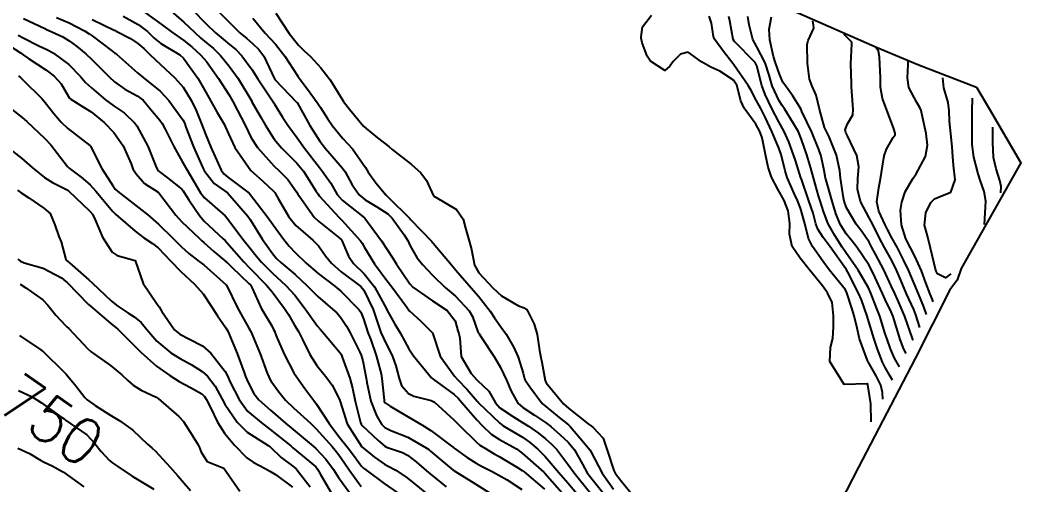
# Model space of a CAD drawing. Header units: metres. Extents: x 318500 to 325275, y 7408834 to 7428799.
# Drawn here: x 322152.8 to 322240.2, y 7416835.7 to 7416876.2 of the extents above; entities that cross this region are included whole.
import ezdxf
from ezdxf.enums import TextEntityAlignment as Align

# ---------------------------------------------------------------- set-up
doc = ezdxf.new("R2010")
doc.units = ezdxf.units.M
doc.header["$MEASUREMENT"] = 0
for name, color, linetype in [('Area', 45, 'Continuous'), ('Cotas', 45, 'Continuous'), ('Curvas de Nivel 1m', 11, 'Continuous'), ('Curvas de Nivel 5m', 15, 'Continuous')]:
    doc.layers.add(name, color=color, linetype=linetype)
doc.styles.add('Style-STANDARD', font='STANDARD.shx')

msp = doc.modelspace()

# ---------------------------------------------------------------- linework, layer by layer
at = {"layer": 'Area'}
msp.add_lwpolyline([(322220.32, 7416877.043), (322227.604, 7416873.857), (322231.172, 7416872.372), (322236.284, 7416870.372), (322237.409, 7416868.473), (322240.163, 7416863.77), (322234.95, 7416854.562), (322234.609, 7416853.525), (322233.953, 7416852.698), (322230.919, 7416846.714), (322225.979, 7416837.205), (322222.31, 7416830.083)], dxfattribs=at)
at = {"layer": 'Curvas de Nivel 1m', "flags": 128}
for points, elevation in [([(322163.271, 7416877.249), (322165.14, 7416875.881), (322166.067, 7416875.211), (322167.123, 7416874.463), (322167.833, 7416873.905), (322168.61, 7416873.178), (322169.102, 7416872.617), (322170.154, 7416871.154), (322171.059, 7416869.74), (322171.406, 7416869.136), (322171.824, 7416868.35), (322172.445, 7416867.126), (322173.013, 7416865.97), (322173.568, 7416865.111), (322174.977, 7416863.53), (322175.451, 7416863.083), (322176.203, 7416862.312), (322176.952, 7416861.262), (322177.084, 7416861.059), (322177.386, 7416860.613), (322178.511, 7416859.044), (322178.914, 7416858.646), (322180.657, 7416857.25), (322180.891, 7416857.057), (322180.925, 7416857.009), (322181.501, 7416855.626), (322181.936, 7416854.994), (322182.857, 7416854.089), (322183.766, 7416852.971), (322184.811, 7416851.028), (322184.842, 7416850.96), (322185.541, 7416849.692), (322185.995, 7416848.942), (322186.769, 7416847.544), (322187.164, 7416846.924), (322188.732, 7416845.024), (322188.87, 7416844.899), (322190.717, 7416843.546), (322191.069, 7416843.23), (322191.378, 7416842.87), (322192.687, 7416841.346), (322193.146, 7416840.843), (322193.937, 7416840.099), (322194.668, 7416839.619), (322196.154, 7416838.805), (322196.655, 7416838.446), (322198.548, 7416836.771), (322198.629, 7416836.686), (322200.343, 7416834.744)], 736), ([(322167.818, 7416877.19), (322169.14, 7416875.855), (322169.874, 7416875.163), (322170.548, 7416874.58), (322171.12, 7416874.103), (322171.653, 7416873.672), (322172.201, 7416873.129), (322173.092, 7416871.902), (322173.596, 7416871.112), (322174.701, 7416869.449), (322174.937, 7416869.092), (322174.979, 7416869.021), (322175.048, 7416868.901), (322175.738, 7416867.781), (322176.211, 7416867.072), (322177.013, 7416865.952), (322177.67, 7416865.053), (322178.975, 7416863.363), (322179.232, 7416863.036), (322179.942, 7416862.008), (322180.52, 7416861.016), (322180.943, 7416860.53), (322182.895, 7416858.98), (322182.92, 7416858.955), (322184.374, 7416856.965), (322184.883, 7416856.22), (322185.373, 7416855.45), (322185.68, 7416854.948), (322186.844, 7416853.211), (322187.117, 7416852.926), (322188.823, 7416851.736), (322190.116, 7416850.887), (322190.801, 7416849.975), (322191.042, 7416849.126), (322191.117, 7416848.875), (322191.195, 7416848.462), (322191.332, 7416846.871), (322192.205, 7416845.391), (322192.685, 7416844.851), (322192.704, 7416844.825), (322192.73, 7416844.806), (322193.744, 7416843.859), (322194.328, 7416842.826), (322194.704, 7416842.388), (322195.88, 7416841.62), (322196.685, 7416841.127), (322197.209, 7416840.792), (322198.075, 7416840.18), (322198.669, 7416839.692), (322199.163, 7416839.261), (322199.681, 7416838.755), (322200.641, 7416837.49), (322201.171, 7416836.735), (322202.603, 7416834.934)], 734), ([(322169.984, 7416877.162), (322171.143, 7416875.994), (322172.008, 7416875.137), (322172.622, 7416874.622), (322173.121, 7416874.197), (322173.671, 7416873.667), (322174.099, 7416873.105), (322175.045, 7416871.126), (322175.066, 7416871.09), (322175.08, 7416871.069), (322176.999, 7416869.061), (322177.024, 7416869.035), (322177.049, 7416868.985), (322178.133, 7416867.049), (322179.009, 7416865.667), (322179.501, 7416865.032), (322180.975, 7416863.324), (322181.194, 7416863.007), (322181.817, 7416861.856), (322182.428, 7416860.988), (322182.944, 7416860.558), (322183.957, 7416859.948), (322184.926, 7416859.327), (322185.312, 7416858.954), (322186.341, 7416857.495), (322186.689, 7416856.933), (322186.759, 7416856.802), (322186.886, 7416856.541), (322187.464, 7416855.509), (322187.961, 7416854.914), (322188.856, 7416853.946), (322189.934, 7416852.889), (322190.829, 7416852.134), (322192.032, 7416850.862), (322192.307, 7416850.359), (322192.792, 7416849.024), (322192.847, 7416848.906), (322192.881, 7416848.849), (322193.105, 7416848.526), (322194.222, 7416846.828), (322194.747, 7416845.925), (322195.269, 7416844.815), (322195.68, 7416843.851), (322196.255, 7416842.805), (322196.704, 7416842.415), (322197.713, 7416841.767), (322198.685, 7416841.113), (322199.141, 7416840.763), (322199.973, 7416840.05), (322200.667, 7416839.405), (322201.202, 7416838.735), (322201.896, 7416837.473), (322202.316, 7416836.723), (322202.624, 7416836.299), (322203.924, 7416834.7)], 733), ([(322175.156, 7416876.846), (322176.319, 7416875.078), (322177.12, 7416874.062), (322177.621, 7416873.568), (322178.172, 7416873.054), (322179.096, 7416872.08), (322179.902, 7416871.028), (322181.052, 7416869.148), (322181.142, 7416869.009), (322181.575, 7416868.475), (322182.812, 7416866.992), (322183.027, 7416866.782), (322184.021, 7416865.969), (322185.004, 7416865.195), (322185.302, 7416864.955), (322186.98, 7416863.627), (322187.793, 7416862.922), (322188.291, 7416862.244), (322188.919, 7416860.9), (322188.949, 7416860.862), (322189.044, 7416860.803), (322190.932, 7416859.713), (322191.495, 7416858.871), (322191.69, 7416858.087), (322192.06, 7416856.862), (322192.226, 7416856.203), (322192.477, 7416854.856), (322192.86, 7416854.178), (322194.111, 7416852.831), (322194.83, 7416852.178), (322196.322, 7416851.3), (322196.815, 7416851.137), (322197.025, 7416851.009), (322197.154, 7416850.795), (322197.706, 7416849.689), (322197.964, 7416848.782), (322198.152, 7416847.397), (322198.286, 7416846.777), (322198.369, 7416846.389), (322198.643, 7416844.771), (322198.737, 7416844.578), (322200.262, 7416842.747), (322200.704, 7416842.335), (322202.413, 7416840.994), (322202.681, 7416840.802), (322202.818, 7416840.718), (322203.722, 7416839.756), (322204.055, 7416838.699), (322204.634, 7416836.934), (322204.764, 7416836.688), (322205.24, 7416836.062), (322206.375, 7416834.663)], 731), ([(322156.015, 7416876.479), (322157.14, 7416875.989), (322158.475, 7416875.31), (322158.876, 7416875.053), (322159.126, 7416874.86), (322160.811, 7416873.585), (322161.111, 7416873.363), (322161.164, 7416873.332), (322161.245, 7416873.278), (322163.086, 7416871.649), (322163.572, 7416871.243), (322165.062, 7416870.023), (322165.823, 7416869.212), (322167.033, 7416867.544), (322167.155, 7416867.322), (322167.205, 7416867.197), (322167.313, 7416866.908), (322167.986, 7416865.185), (322168.8, 7416863.345), (322168.881, 7416863.171), (322168.914, 7416863.115), (322168.968, 7416863.017), (322169.78, 7416861.979), (322170.95, 7416861.152), (322171.147, 7416860.938), (322172.72, 7416859.122), (322172.916, 7416858.845), (322174.007, 7416857.103), (322174.366, 7416856.579), (322174.878, 7416855.859), (322175.221, 7416855.432), (322175.591, 7416855.079), (322176.854, 7416854.025), (322177.893, 7416853.049), (322178.826, 7416852.107), (322180.086, 7416851.021), (322180.476, 7416850.684), (322180.803, 7416850.318), (322181.32, 7416849.527), (322181.602, 7416848.998), (322182.497, 7416847.251), (322182.613, 7416846.982), (322182.753, 7416846.5), (322183.051, 7416844.977), (322183.109, 7416844.594), (322183.45, 7416842.973), (322183.947, 7416841.712), (322184.36, 7416840.963), (322184.676, 7416840.664), (322185.199, 7416840.425), (322186.663, 7416839.827), (322188.28, 7416838.906), (322188.496, 7416838.75), (322188.647, 7416838.622), (322189.58, 7416837.831), (322190.631, 7416836.964), (322190.677, 7416836.926), (322190.759, 7416836.878), (322192.613, 7416835.73), (322194.023, 7416834.829)], 739), ([(322159.145, 7416876.279), (322161.046, 7416875.366), (322161.131, 7416875.329), (322161.237, 7416875.278), (322162.488, 7416874.624), (322163.12, 7416874.211), (322163.627, 7416873.754), (322164.16, 7416873.234), (322165.097, 7416872.359), (322166.353, 7416871.207), (322167.068, 7416870.375), (322167.789, 7416869.189), (322168.2, 7416868.341), (322168.661, 7416867.176), (322169.017, 7416866.276), (322169.481, 7416865.163), (322169.849, 7416864.295), (322170.386, 7416863.149), (322170.631, 7416862.81), (322170.964, 7416862.534), (322172.817, 7416861.121), (322172.948, 7416860.99), (322174.398, 7416859.098), (322174.909, 7416858.38), (322175.853, 7416857.076), (322176.329, 7416856.513), (322176.879, 7416855.936), (322177.78, 7416855.051), (322178.856, 7416854.117), (322180.306, 7416853.018), (322180.834, 7416852.577), (322182.405, 7416850.986), (322182.575, 7416850.75), (322182.802, 7416850.161), (322183.186, 7416848.976), (322183.432, 7416848.322), (322183.918, 7416846.968), (322184.347, 7416845.353), (322184.411, 7416844.963), (322184.595, 7416843.077), (322184.621, 7416842.961), (322184.708, 7416842.826), (322185.117, 7416842.54), (322186.69, 7416841.601), (322187.902, 7416840.912), (322188.673, 7416840.427), (322190.463, 7416839.072), (322190.651, 7416838.924), (322190.712, 7416838.879), (322191.849, 7416838.068), (322192.637, 7416837.554), (322193.091, 7416837.298), (322194.028, 7416836.829), (322194.625, 7416836.514), (322195.332, 7416836.1), (322196.607, 7416835.277)], 738), ([(322161.826, 7416876.593), (322163.139, 7416875.867), (322163.956, 7416875.238), (322164.556, 7416874.66), (322165.12, 7416874.2), (322166.771, 7416873.203), (322167.106, 7416872.91), (322168.341, 7416871.181), (322169.061, 7416869.936), (322169.471, 7416869.164), (322170.046, 7416868.161), (322170.644, 7416867.146), (322171.018, 7416866.321), (322171.59, 7416865.134), (322172.97, 7416863.12), (322174.027, 7416862.17), (322174.952, 7416861.315), (322175.061, 7416861.199), (322175.14, 7416861.087), (322175.369, 7416860.658), (322176.293, 7416859.069), (322176.909, 7416858.31), (322178.376, 7416857.045), (322178.885, 7416856.533), (322179.503, 7416855.658), (322179.998, 7416855.023), (322180.859, 7416854.27), (322182.582, 7416852.984), (322182.835, 7416852.676), (322183.643, 7416850.972), (322184.084, 7416849.68), (322184.321, 7416848.965), (322184.775, 7416847.984), (322185.306, 7416846.952), (322185.638, 7416846.056), (322185.911, 7416844.942), (322186.127, 7416844.342), (322186.717, 7416843.65), (322187.205, 7416843.413), (322188.711, 7416843.044), (322189.002, 7416842.897), (322190.687, 7416841.34), (322191.156, 7416840.873), (322192.658, 7416839.398), (322192.959, 7416839.15), (322193.441, 7416838.838), (322194.216, 7416838.389), (322194.65, 7416838.141), (322196.244, 7416837.196), (322196.632, 7416836.938), (322196.817, 7416836.797), (322198.608, 7416835.281)], 737), ([(322173.149, 7416876.41), (322174.238, 7416875.103), (322174.668, 7416874.64), (322175.121, 7416874.144), (322175.927, 7416873.082), (322177.084, 7416871.352), (322177.278, 7416871.067), (322177.91, 7416870.215), (322178.76, 7416869.043), (322179.046, 7416868.622), (322179.667, 7416867.661), (322180.089, 7416867.024), (322181.013, 7416865.907), (322181.838, 7416864.997), (322182.976, 7416863.369), (322183.221, 7416862.977), (322183.891, 7416862.04), (322184.778, 7416860.962), (322184.947, 7416860.787), (322186.833, 7416858.931), (322186.919, 7416858.842), (322188.769, 7416856.902), (322188.826, 7416856.837), (322188.889, 7416856.76), (322190.476, 7416854.884), (322190.863, 7416854.422), (322192.195, 7416852.86), (322192.829, 7416852.131), (322193.861, 7416850.834), (322194.241, 7416850.265), (322194.796, 7416849.451), (322195.245, 7416848.815), (322195.907, 7416847.674), (322196.311, 7416846.804), (322196.746, 7416845.423), (322196.859, 7416844.916), (322196.909, 7416844.797), (322197.302, 7416844.221), (322198.404, 7416842.775), (322198.706, 7416842.497), (322199.887, 7416841.557), (322200.683, 7416840.912), (322200.864, 7416840.738), (322202.008, 7416839.385), (322202.543, 7416838.721), (322202.657, 7416838.532), (322203.615, 7416836.705), (322204.609, 7416835.305)], 732), ([(322227.09, 7416841.18), (322227.066, 7416842.745), (322226.812, 7416844.399), (322226.792, 7416844.451), (322226.741, 7416844.493), (322224.74, 7416844.43), (322223.495, 7416846.443), (322223.555, 7416847.666), (322223.751, 7416848.44), (322223.804, 7416849.441), (322223.81, 7416850.44), (322223.681, 7416851.592), (322223.296, 7416852.445), (322222.849, 7416853.047), (322221.672, 7416854.468), (322220.885, 7416855.46), (322220.209, 7416856.49), (322219.976, 7416857.559), (322219.996, 7416858.494), (322219.839, 7416859.594), (322219.489, 7416860.502), (322218.965, 7416861.489), (322218.402, 7416862.516), (322218.098, 7416863.41), (322217.868, 7416864.521), (322217.571, 7416865.976), (322217.377, 7416866.527), (322217.039, 7416867.153), (322216.019, 7416868.546), (322215.711, 7416869.195), (322215.36, 7416870.556), (322215.086, 7416870.991), (322213.896, 7416871.78), (322213.103, 7416872.13), (322212.285, 7416872.598), (322211.122, 7416873.429), (322210.459, 7416873.281), (322209.819, 7416872.629), (322209.522, 7416872.215), (322209.098, 7416871.855), (322207.849, 7416872.659), (322207.544, 7416873.091), (322207.126, 7416874.244), (322207.026, 7416874.671), (322207.016, 7416874.787), (322207.145, 7416875.665), (322207.915, 7416876.659)], 731), ([(322228.1, 7416843.14), (322228.093, 7416843.742), (322227.94, 7416844.382), (322227.543, 7416845.183), (322226.826, 7416846.399), (322226.762, 7416846.529), (322226.087, 7416848.411), (322225.875, 7416849.343), (322225.607, 7416850.418), (322225.423, 7416851.018), (322224.984, 7416852.428), (322224.844, 7416852.704), (322223.421, 7416854.444), (322222.881, 7416855.202), (322221.977, 7416856.464), (322221.621, 7416857.184), (322221.317, 7416858.474), (322220.94, 7416859.819), (322220.658, 7416860.484), (322220.4, 7416861.047), (322219.769, 7416862.498), (322219.578, 7416863.093), (322219.228, 7416864.507), (322219.01, 7416865.158), (322218.427, 7416866.516), (322217.867, 7416867.703), (322217.461, 7416868.526), (322217.067, 7416869.257), (322216.62, 7416870.081), (322216.372, 7416870.541), (322215.107, 7416872.348), (322214.934, 7416872.563), (322214.211, 7416873.486), (322213.44, 7416874.586), (322213.351, 7416874.796), (322213.154, 7416875.98), (322212.96, 7416876.592)], 732), ([(322228.96, 7416844.8), (322228.748, 7416845.155), (322228.307, 7416845.928), (322228.081, 7416846.38), (322227.654, 7416847.51), (322227.36, 7416848.391), (322226.817, 7416850.205), (322226.755, 7416850.401), (322226.239, 7416851.814), (322225.989, 7416852.413), (322225.045, 7416854.249), (322224.94, 7416854.429), (322224.872, 7416854.534), (322223.509, 7416856.444), (322222.908, 7416857.257), (322222.435, 7416857.977), (322222.27, 7416858.46), (322222.019, 7416859.379), (322221.662, 7416860.469), (322220.98, 7416862.453), (322220.969, 7416862.48), (322220.48, 7416863.972), (322220.313, 7416864.49), (322219.903, 7416865.61), (322219.51, 7416866.503), (322219.043, 7416867.366), (322218.43, 7416868.516), (322217.842, 7416869.753), (322217.554, 7416870.525), (322217.106, 7416872.259), (322216.984, 7416872.532), (322215.138, 7416874.413), (322215.058, 7416874.561), (322214.763, 7416876.173), (322214.677, 7416876.567)], 733), ([(322229.56, 7416845.96), (322229.131, 7416846.732), (322228.778, 7416847.541), (322228.477, 7416848.375), (322228.328, 7416848.846), (322227.845, 7416850.385), (322227.566, 7416851.128), (322227.063, 7416852.397), (322226.847, 7416852.88), (322225.964, 7416854.414), (322224.893, 7416855.963), (322224.561, 7416856.433), (322223.917, 7416857.432), (322223.355, 7416858.446), (322222.936, 7416859.528), (322222.648, 7416860.455), (322222.507, 7416860.907), (322222.065, 7416862.464), (322221.839, 7416863.317), (322221.486, 7416864.473), (322221.02, 7416865.832), (322220.743, 7416866.484), (322220.327, 7416867.205), (322219.533, 7416868.503), (322219.34, 7416868.783), (322219.067, 7416869.204), (322218.446, 7416870.516), (322218.181, 7416871.432), (322217.843, 7416872.523), (322217.131, 7416873.899), (322216.782, 7416874.535), (322216.444, 7416875.832), (322216.348, 7416876.542)], 734), ([(322230.76, 7416848.29), (322230.749, 7416848.31), (322230.735, 7416848.351), (322230.705, 7416848.437), (322230.017, 7416850.358), (322229.411, 7416851.787), (322229.146, 7416852.367), (322228.85, 7416853.047), (322228.224, 7416854.38), (322227.47, 7416855.813), (322227.148, 7416856.396), (322227.063, 7416856.559), (322226.905, 7416856.866), (322226.285, 7416857.781), (322225.792, 7416858.417), (322224.941, 7416859.858), (322224.732, 7416860.432), (322224.666, 7416860.721), (322224.429, 7416862.436), (322224.351, 7416863.072), (322224.077, 7416864.439), (322223.415, 7416866.055), (322223.223, 7416866.448), (322223.036, 7416866.874), (322222.581, 7416868.457), (322222.291, 7416869.68), (322221.956, 7416870.467), (322221.71, 7416871.091), (322221.537, 7416872.474), (322221.505, 7416874.104), (322221.605, 7416874.473), (322222.079, 7416875.538), (322222.042, 7416876.026), (322221.94, 7416876.16)], 736), ([(322152.669, 7416874.93), (322153.123, 7416874.688), (322154.493, 7416873.99), (322155.114, 7416873.716), (322155.357, 7416873.6), (322155.769, 7416873.35), (322157.096, 7416872.365), (322158.112, 7416871.315), (322158.554, 7416870.79), (322159.065, 7416870.329), (322160.29, 7416869.288), (322161.044, 7416868.717), (322161.912, 7416868.14), (322162.848, 7416867.253), (322163.026, 7416867.002), (322163.993, 7416865.235), (322164.7, 7416863.498), (322164.797, 7416863.223), (322164.867, 7416863.12), (322164.968, 7416863.037), (322165.708, 7416862.467), (322166.953, 7416861.471), (322167.076, 7416861.323), (322167.158, 7416861.197), (322167.575, 7416860.556), (322168.486, 7416859.177), (322168.913, 7416858.699), (322170.561, 7416857.145), (322170.735, 7416856.989), (322170.887, 7416856.829), (322172.366, 7416855.125), (322172.862, 7416854.61), (322174.346, 7416853.097), (322174.832, 7416852.526), (322175.908, 7416851.074), (322176.265, 7416850.528), (322176.796, 7416849.619), (322177.12, 7416849.057), (322177.471, 7416848.361), (322178.128, 7416847.046), (322178.746, 7416846.096), (322179.601, 7416845.027), (322180.067, 7416844.364), (322180.711, 7416843.128), (322180.743, 7416843.042), (322180.747, 7416843.009), (322180.761, 7416842.958), (322181.383, 7416840.999), (322182.65, 7416839.002), (322182.672, 7416838.98), (322183.754, 7416838.082), (322184.635, 7416837.471), (322184.969, 7416837.29), (322185.632, 7416836.945), (322186.62, 7416836.275), (322188.286, 7416834.905)], 741), ([(322231.34, 7416849.41), (322231.002, 7416850.527), (322230.826, 7416850.965), (322230.19, 7416852.357), (322229.686, 7416853.534), (322229.324, 7416854.365), (322228.883, 7416855.25), (322228.268, 7416856.379), (322227.8, 7416857.277), (322227.25, 7416858.395), (322226.929, 7416858.971), (322226.161, 7416860.412), (322225.912, 7416861.469), (322225.941, 7416862.416), (322226.003, 7416863.428), (322225.839, 7416864.417), (322225.026, 7416866.13), (322224.873, 7416866.432), (322224.814, 7416866.652), (322225.041, 7416867.181), (322225.498, 7416867.979), (322225.535, 7416868.423), (322225.488, 7416868.848), (322225.385, 7416870.425), (322225.368, 7416870.709), (322225.329, 7416872.427), (322225.403, 7416874.159), (322225.407, 7416874.292), (322225.371, 7416874.35), (322224.72, 7416875)], 737), ([(322151.793, 7416874.076), (322152.878, 7416873.383), (322153.108, 7416873.218), (322153.578, 7416872.9), (322155.088, 7416871.907), (322155.827, 7416871.349), (322156.416, 7416870.685), (322157.054, 7416869.571), (322157.154, 7416869.431), (322157.272, 7416869.327), (322158.375, 7416868.642), (322159.039, 7416868.23), (322160.187, 7416867.288), (322161.017, 7416866.418), (322161.84, 7416865.267), (322162.533, 7416863.7), (322162.69, 7416863.254), (322162.792, 7416863.077), (322162.966, 7416862.824), (322163.697, 7416861.978), (322164.895, 7416861.221), (322164.949, 7416861.177), (322166.42, 7416859.205), (322166.912, 7416858.667), (322168.484, 7416857.176), (322168.7, 7416856.985), (322168.887, 7416856.821), (322169.759, 7416856.037), (322170.822, 7416855.141), (322170.869, 7416855.102), (322171.33, 7416854.669), (322172.842, 7416853.232), (322172.94, 7416853.118), (322173.104, 7416852.848), (322173.867, 7416851.104), (322174.216, 7416850.511), (322174.795, 7416849.543), (322174.95, 7416849.246), (322175.028, 7416849.086), (322175.193, 7416848.675), (322175.877, 7416847.073), (322176.736, 7416845.442), (322176.983, 7416845.057), (322177.677, 7416844.093), (322178.472, 7416843.042), (322178.705, 7416842.704), (322179.806, 7416841.023), (322180.663, 7416839.905), (322181.387, 7416838.999), (322181.921, 7416838.269), (322182.633, 7416837.306), (322182.794, 7416837.141), (322183.01, 7416836.976), (322184.612, 7416835.781), (322185.821, 7416834.942)], 742), ([(322231.92, 7416850.53), (322231.693, 7416851.201), (322231.221, 7416852.344), (322230.853, 7416853.246), (322230.388, 7416854.355), (322229.922, 7416855.322), (322229.384, 7416856.365), (322228.909, 7416857.247), (322228.516, 7416857.976), (322228.308, 7416858.379), (322227.763, 7416859.562), (322227.595, 7416860.39), (322227.749, 7416861.607), (322227.9, 7416862.386), (322228.089, 7416863.482), (322228.24, 7416864.381), (322228.428, 7416864.96), (322229.024, 7416865.979), (322229.175, 7416866.222), (322229.184, 7416866.368), (322229.037, 7416866.849), (322228.448, 7416868.379), (322228.078, 7416869.393), (322227.922, 7416870.387), (322227.908, 7416871.203), (322227.847, 7416872.389), (322227.834, 7416873.032), (322227.745, 7416873.522), (322227.5, 7416873.85)], 738), ([(322232.49, 7416851.65), (322232.408, 7416851.899), (322232.238, 7416852.329), (322231.877, 7416853.313), (322231.497, 7416854.341), (322230.889, 7416855.64), (322230.515, 7416856.354), (322230.123, 7416857.143), (322229.729, 7416858.362), (322229.662, 7416859.64), (322229.757, 7416860.362), (322230.061, 7416861.261), (322230.703, 7416862.353), (322230.814, 7416862.519), (322230.984, 7416862.772), (322231.834, 7416864.337), (322232.013, 7416865.337), (322231.892, 7416866.337), (322231.585, 7416867.809), (322231.454, 7416868.344), (322231.339, 7416868.622), (322231.067, 7416869.04), (322230.381, 7416870.357), (322230.256, 7416871.195), (322230.332, 7416872.358), (322230.326, 7416872.623), (322230.28, 7416872.7)], 739), ([(322152.719, 7416871.385), (322152.904, 7416871.209), (322153.075, 7416871.037), (322154.775, 7416869.363), (322155.047, 7416869.043), (322155.784, 7416868.095), (322156.434, 7416867.339), (322157.022, 7416866.779), (322158.936, 7416865.301), (322158.999, 7416865.23), (322159.988, 7416863.29), (322160.955, 7416861.747), (322161.149, 7416861.474), (322161.361, 7416861.274), (322162.932, 7416860.07), (322163.986, 7416859.234), (322164.908, 7416858.436), (322166.182, 7416857.207), (322166.883, 7416856.482), (322167.555, 7416855.868), (322168.478, 7416855.176), (322168.865, 7416854.869), (322170.811, 7416853.14), (322170.839, 7416853.103), (322171.813, 7416851.13), (322172.792, 7416849.346), (322172.88, 7416849.208), (322172.935, 7416849.118), (322173.053, 7416848.849), (322173.777, 7416847.105), (322174.406, 7416845.424), (322174.531, 7416845.093), (322174.596, 7416844.96), (322174.727, 7416844.758), (322175.423, 7416843.785), (322176.009, 7416843.071), (322176.7, 7416842.396), (322178.184, 7416841.045), (322178.673, 7416840.563), (322180.059, 7416839.019), (322180.336, 7416838.704), (322180.643, 7416838.304), (322181.178, 7416837.545), (322181.549, 7416836.996), (322182.608, 7416835.528)], 743), ([(322236.99, 7416858.41), (322237.108, 7416860.423), (322236.965, 7416861.291), (322236.615, 7416862.274), (322236.439, 7416862.822), (322236.051, 7416864.279), (322235.909, 7416865.389), (322235.908, 7416866.281), (322235.907, 7416867.421), (322235.903, 7416868.282), (322235.93, 7416869.42)], 741), ([(322152.109, 7416868.462), (322153.033, 7416867.725), (322153.447, 7416867.376), (322155.008, 7416865.919), (322155.519, 7416865.352), (322156.972, 7416863.468), (322157.115, 7416863.328), (322158.18, 7416862.529), (322158.956, 7416861.856), (322159.463, 7416861.295), (322160.924, 7416859.546), (322161.183, 7416859.276), (322162.898, 7416857.816), (322163.629, 7416857.239), (322164.387, 7416856.729), (322164.881, 7416856.357), (322166, 7416855.209), (322166.857, 7416854.3), (322168.054, 7416853.182), (322168.827, 7416852.332), (322169.611, 7416851.158), (322170.067, 7416850.416), (322170.792, 7416849.381), (322170.927, 7416849.139), (322171.045, 7416848.879), (322171.774, 7416847.13), (322172.386, 7416845.473), (322172.519, 7416845.122), (322172.725, 7416844.657), (322173.242, 7416843.639), (322173.673, 7416843.106), (322174.697, 7416842.191), (322176.007, 7416841.07), (322176.672, 7416840.503), (322178.418, 7416839.042), (322178.648, 7416838.831), (322179.516, 7416837.904), (322180.191, 7416837.017), (322180.619, 7416836.305), (322181.573, 7416834.995)], 744), ([(322238.42, 7416861.16), (322238.433, 7416861.709), (322238.33, 7416862.25), (322238.001, 7416863.266), (322237.776, 7416864.258), (322237.717, 7416865.562), (322237.72, 7416866.89)], 742), ([(322152.622, 7416861.385), (322152.947, 7416861.156), (322153.594, 7416860.72), (322154.927, 7416859.833), (322155.47, 7416859.352), (322155.884, 7416858.367), (322156.223, 7416857.34), (322156.421, 7416856.873), (322156.842, 7416855.33), (322156.869, 7416855.289), (322157.148, 7416855.044), (322158.844, 7416853.579), (322159.143, 7416853.297), (322160.816, 7416851.711), (322161.374, 7416851.272), (322162.234, 7416850.688), (322162.801, 7416850.336), (322163.412, 7416849.856), (322163.897, 7416849.233), (322164.775, 7416848.205), (322166.006, 7416847.208), (322166.753, 7416846.73), (322167.76, 7416846.17), (322168.736, 7416845.565), (322169.181, 7416845.163), (322169.849, 7416844.281), (322170.47, 7416843.144), (322170.704, 7416842.711), (322171.796, 7416841.129), (322172.667, 7416840.269), (322174.493, 7416839.092), (322174.595, 7416839.036), (322174.649, 7416838.988), (322175.627, 7416838.063), (322176.633, 7416837.314), (322176.918, 7416837.057), (322178.148, 7416835.504)], 746), ([(322152.638, 7416855.383), (322152.867, 7416855.184), (322153.193, 7416855.049), (322154.858, 7416854.592), (322156.453, 7416853.729), (322156.842, 7416853.434), (322156.956, 7416853.328), (322158.812, 7416851.427), (322158.947, 7416851.299), (322160.794, 7416849.722), (322161.049, 7416849.533), (322161.381, 7416849.271), (322162.769, 7416847.872), (322163.384, 7416847.241), (322164.742, 7416846.037), (322165.9, 7416845.208), (322166.725, 7416844.705), (322167.705, 7416844.17), (322168.714, 7416843.618), (322168.942, 7416843.396), (322169.076, 7416843.165), (322169.442, 7416842.416), (322170.072, 7416841.149), (322170.666, 7416840.19), (322171.543, 7416839.131), (322172.639, 7416838.031), (322173.17, 7416837.646), (322174.224, 7416837.096), (322174.627, 7416836.879), (322175.14, 7416836.565), (322176.606, 7416835.483)], 747), ([(322152.837, 7416853.203), (322153.348, 7416852.859), (322154.817, 7416851.813), (322155.279, 7416851.353), (322155.949, 7416850.49), (322156.793, 7416849.595), (322156.932, 7416849.468), (322157.084, 7416849.326), (322158.764, 7416847.538), (322159.041, 7416847.297), (322160.742, 7416846.085), (322161.728, 7416845.265), (322162.238, 7416844.771), (322162.721, 7416844.371), (322163.419, 7416843.942), (322164.711, 7416843.33), (322164.902, 7416843.218), (322166.686, 7416841.631), (322167.114, 7416841.193), (322167.847, 7416839.997), (322168.371, 7416839.174), (322168.475, 7416838.999), (322168.644, 7416838.535), (322169.171, 7416837.698), (322170.63, 7416837.14), (322172.027, 7416835.126)], 748), ([(322152.78, 7416848.718), (322154.658, 7416847.465), (322154.761, 7416847.397), (322154.8, 7416847.359), (322156.732, 7416845.475), (322156.871, 7416845.328), (322157.719, 7416844.314), (322158.503, 7416843.303), (322158.707, 7416843.102), (322159.387, 7416842.606), (322160.687, 7416841.78), (322161.548, 7416841.267), (322162.668, 7416840.457), (322163.967, 7416839.23), (322164.324, 7416838.902), (322164.644, 7416838.599), (322165.939, 7416837.207), (322166.619, 7416836.447), (322167.72, 7416835.183)], 749), ([(322152.645, 7416838.877), (322153.676, 7416838.406), (322154.635, 7416837.836), (322154.941, 7416837.663), (322155.643, 7416837.345), (322156.622, 7416836.774), (322158.395, 7416835.511)], 751)]:
    msp.add_lwpolyline(points, dxfattribs=dict(at, elevation=elevation))
at = {"layer": 'Curvas de Nivel 5m', "flags": 128}
for points, elevation in [([(322165.787, 7416877.221), (322167.143, 7416876.053), (322168.065, 7416875.186), (322168.625, 7416874.677), (322169.121, 7416874.261), (322169.717, 7416873.765), (322170.338, 7416873.152), (322171.096, 7416872.222), (322171.857, 7416871.132), (322173.05, 7416869.151), (322173.068, 7416869.12), (322173.796, 7416867.868), (322174.238, 7416867.102), (322175.011, 7416865.841), (322175.637, 7416865.08), (322176.98, 7416863.76), (322177.561, 7416863.054), (322178.65, 7416861.346), (322178.837, 7416861.041), (322178.948, 7416860.893), (322180.687, 7416859.013), (322180.916, 7416858.771), (322182.538, 7416856.985), (322182.68, 7416856.775), (322182.884, 7416856.377), (322183.761, 7416854.971), (322184.848, 7416853.499), (322185.263, 7416852.954), (322186.576, 7416851.172), (322186.748, 7416850.931), (322186.773, 7416850.894), (322186.809, 7416850.852), (322187.828, 7416849.943), (322188.791, 7416848.959), (322188.826, 7416848.9), (322188.841, 7416848.848), (322189.504, 7416846.893), (322190.734, 7416845.155), (322191.004, 7416844.876), (322191.854, 7416843.995), (322192.711, 7416842.983), (322192.768, 7416842.907), (322192.822, 7416842.848), (322194.684, 7416841.057), (322194.998, 7416840.817), (322196.67, 7416839.828), (322197.281, 7416839.406), (322198.018, 7416838.78), (322198.65, 7416838.136), (322199.848, 7416836.752), (322200.617, 7416835.845), (322201.554, 7416834.73)], 735), ([(322153.145, 7416876.385), (322154.996, 7416875.497), (322155.131, 7416875.43), (322155.29, 7416875.358), (322156.57, 7416874.784), (322157.121, 7416874.445), (322157.759, 7416873.963), (322158.57, 7416873.308), (322159.103, 7416872.814), (322160.61, 7416871.285), (322161.074, 7416870.851), (322161.997, 7416870.199), (322163.056, 7416869.639), (322163.577, 7416869.242), (322164.254, 7416868.443), (322165.033, 7416867.515), (322165.246, 7416867.218), (322165.51, 7416866.728), (322166.262, 7416865.207), (322166.981, 7416863.905), (322167.383, 7416863.194), (322167.974, 7416862.198), (322168.585, 7416861.175), (322168.943, 7416860.721), (322170.741, 7416859.143), (322170.917, 7416858.952), (322172.283, 7416857.126), (322172.882, 7416856.369), (322173.435, 7416855.671), (322173.904, 7416855.104), (322174.856, 7416854.154), (322176.033, 7416853.072), (322176.827, 7416852.216), (322177.722, 7416851.051), (322178.795, 7416849.527), (322179.016, 7416849.26), (322179.232, 7416849.033), (322180.763, 7416847.195), (322180.871, 7416847.008), (322180.942, 7416846.823), (322181.604, 7416844.997), (322181.842, 7416844.114), (322182.075, 7416842.99), (322182.54, 7416841.124), (322182.595, 7416840.981), (322182.678, 7416840.864), (322184.081, 7416839.544), (322184.651, 7416839.048), (322184.816, 7416838.958), (322186.199, 7416838.491), (322186.643, 7416838.259), (322187.398, 7416837.679), (322188.305, 7416836.905), (322188.626, 7416836.627), (322190.009, 7416835.486)], 740), ([(322230.16, 7416847.13), (322229.946, 7416847.527), (322229.624, 7416848.362), (322229.113, 7416850.07), (322229.007, 7416850.368), (322228.824, 7416850.781), (322228.318, 7416851.861), (322228.085, 7416852.381), (322227.415, 7416853.838), (322227.145, 7416854.396), (322226.877, 7416854.864), (322225.844, 7416856.416), (322225.438, 7416856.955), (322224.912, 7416857.586), (322224.378, 7416858.435), (322224.013, 7416859.36), (322223.685, 7416860.443), (322223.166, 7416862.259), (322223.117, 7416862.449), (322222.987, 7416863.109), (322222.763, 7416864.219), (322222.697, 7416864.455), (322222.531, 7416864.934), (322221.922, 7416866.467), (322221.057, 7416868.259), (322220.945, 7416868.482), (322220.235, 7416869.656), (322219.609, 7416870.502), (322219.396, 7416870.817), (322219.095, 7416871.524), (322218.752, 7416872.514), (322218.584, 7416873.05), (322218.254, 7416874.519), (322218.206, 7416875.463), (322218.395, 7416876.518)], 735), ([(322234.05, 7416854.08), (322233.577, 7416853.74), (322232.866, 7416854.084), (322232.758, 7416854.322), (322232.696, 7416854.5), (322232.282, 7416856.329), (322231.998, 7416857.421), (322231.748, 7416858.338), (322231.852, 7416859.421), (322232.3, 7416860.33), (322232.63, 7416860.65), (322232.957, 7416860.77), (322234.046, 7416861.221), (322234.43, 7416862.298), (322234.282, 7416863.59), (322234.211, 7416864.302), (322234.15, 7416865.166), (322234.03, 7416866.305), (322233.937, 7416867.416), (322233.911, 7416868.307), (322233.814, 7416869.055), (322233.426, 7416870.315), (322233.35, 7416871.19)], 740), ([(322151.396, 7416865.404), (322152.982, 7416864.2), (322153.903, 7416863.371), (322154.961, 7416862.51), (322155.669, 7416862.061), (322156.951, 7416861.423), (322157.008, 7416861.387), (322157.08, 7416861.328), (322158.924, 7416859.576), (322159.148, 7416859.298), (322159.408, 7416858.8), (322160.031, 7416857.289), (322160.877, 7416855.997), (322161.302, 7416855.702), (322162.87, 7416855.25), (322163.594, 7416853.239), (322164.813, 7416851.437), (322164.975, 7416851.218), (322165.207, 7416850.815), (322166.32, 7416849.205), (322166.784, 7416848.813), (322167.558, 7416848.408), (322168.769, 7416847.793), (322169.477, 7416847.159), (322170.736, 7416845.568), (322170.971, 7416845.138), (322171.157, 7416844.704), (322171.943, 7416843.128), (322172.695, 7416842.111), (322173.878, 7416841.102), (322174.671, 7416840.516), (322176.465, 7416839.063), (322176.566, 7416838.978), (322176.648, 7416838.908), (322177.451, 7416838.243), (322178.632, 7416837.236), (322178.733, 7416837.14), (322178.803, 7416837.037), (322179.031, 7416836.627), (322179.957, 7416835.02)], 745), ([(322152.715, 7416843.899), (322153.889, 7416843.368), (322154.702, 7416842.835), (322156.405, 7416841.614), (322156.681, 7416841.42), (322156.816, 7416841.328), (322158.661, 7416840.029), (322159.359, 7416839.293), (322159.926, 7416838.57), (322160.635, 7416837.802), (322160.923, 7416837.566), (322161.369, 7416837.269), (322162.618, 7416836.439), (322164.52, 7416835.302)], 750)]:
    msp.add_lwpolyline(points, dxfattribs=dict(at, elevation=elevation))

# ---------------------------------------------------------------- texts
at = {"layer": 'Cotas', "style": 'Style-STANDARD'}
msp.add_text('750', height=4, rotation=325.15714, dxfattribs=at).set_placement((322155.589, 7416841.315, 750), align=Align.MIDDLE_CENTER)

doc.saveas('drawing.dxf')
